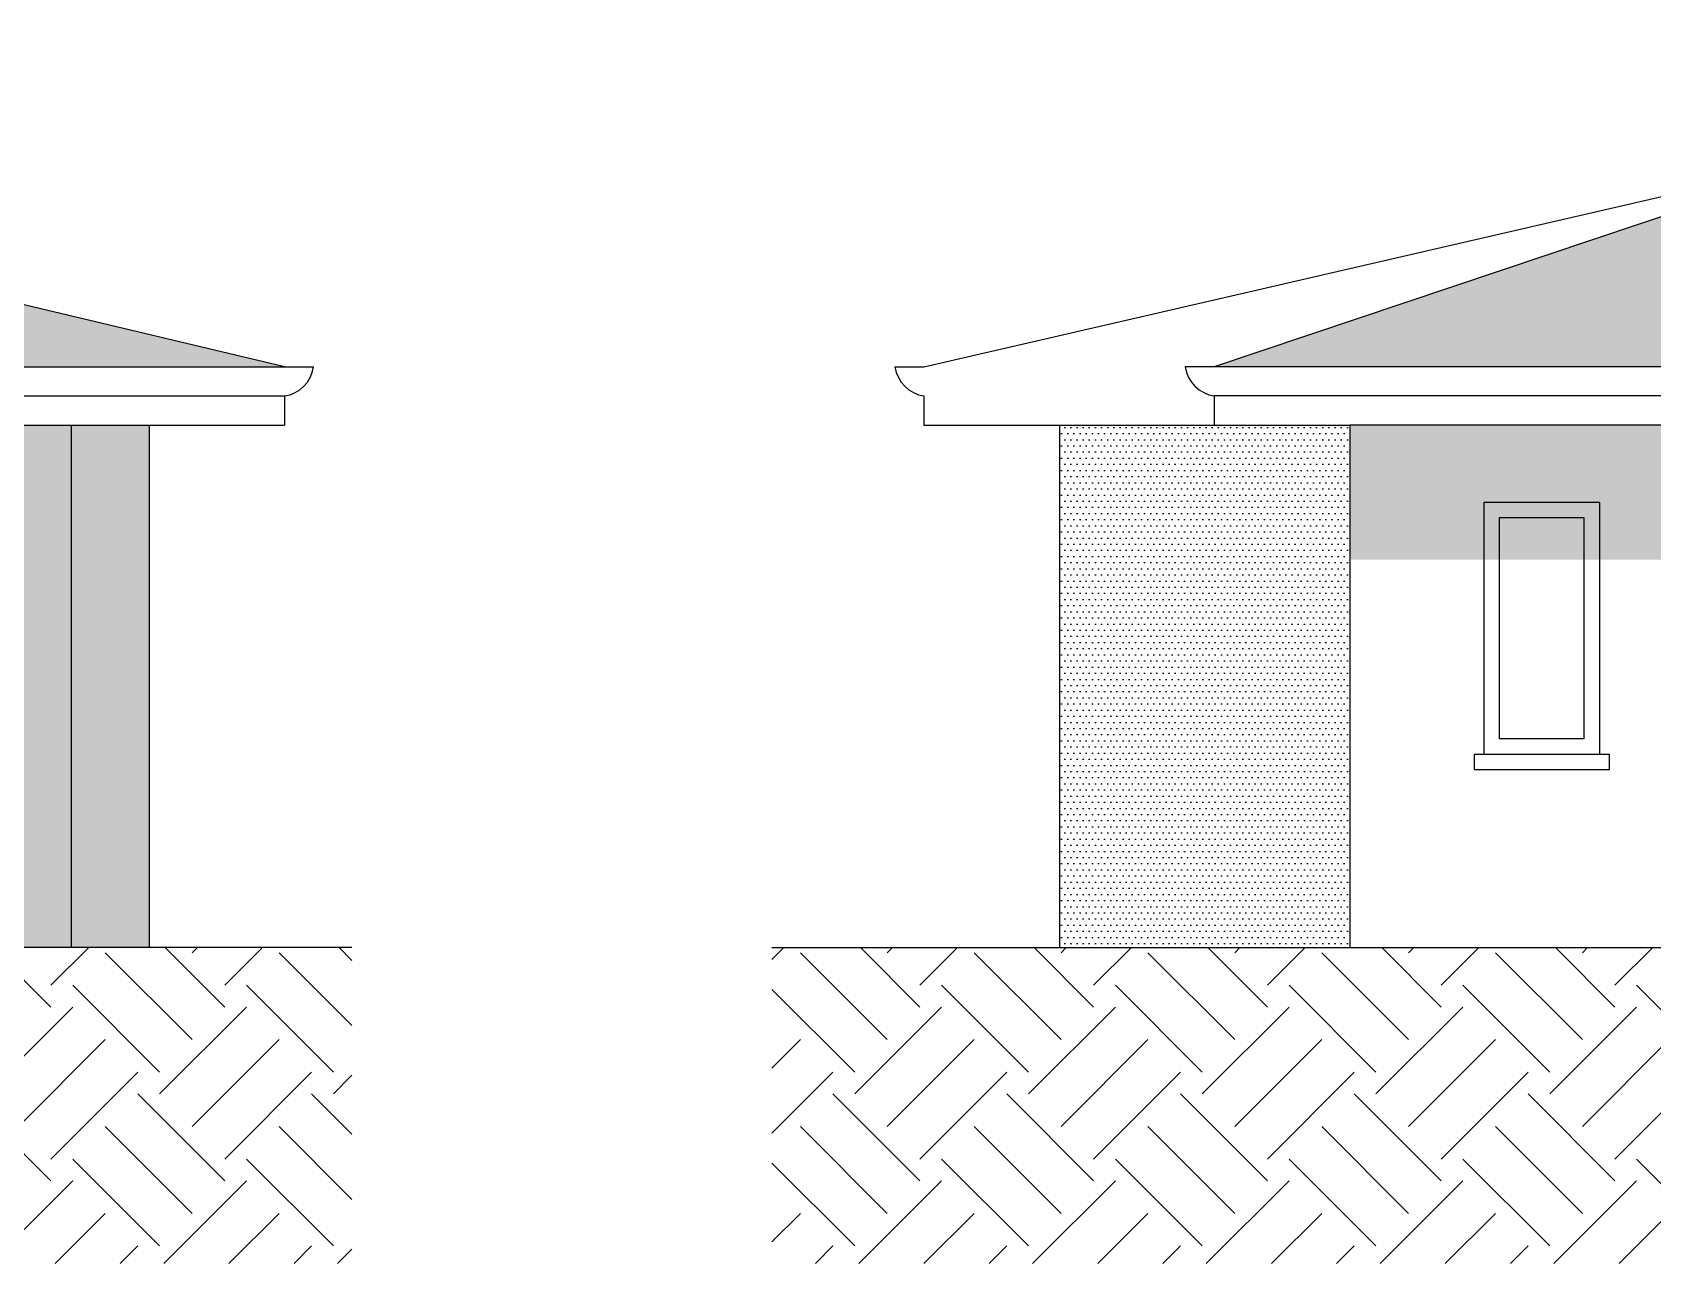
# Model space of a CAD drawing. Header units: millimetres. Extents: x 2622 to 2811, y 687 to 801.
# Drawn here: x 2724.51 to 2732.89, y 769.97 to 776.33 of the extents above; entities that cross this region are included whole.
import ezdxf

# ---------------------------------------------------------------- set-up
doc = ezdxf.new("R2010")
doc.units = ezdxf.units.MM
for name, color, linetype in [('costruito', 10, 'Continuous'), ('Muri', 3, 'Continuous'), ('Retino', 8, 'Continuous'), ('Sottile', 5, 'Continuous'), ('Verde', 84, 'Continuous')]:
    doc.layers.add(name, color=color, linetype=linetype)

msp = doc.modelspace()

# ---------------------------------------------------------------- hatches: boundary and pattern name
at = {"layer": 'costruito'}
h = msp.add_hatch(dxfattribs=at)
h.set_pattern_fill('DOTS', color=47, scale=0.02)
h.paths.add_polyline_path([(2724.3142, 774.2997), (2723.6176, 774.2997), (2723.6176, 771.5997), (2724.3142, 771.5997)])
h.paths.add_polyline_path([(2725.1176, 774.2997), (2724.7142, 774.2997), (2724.7142, 771.5997), (2725.1176, 771.5997)])
h.paths.add_polyline_path([(2724.7142, 774.2997), (2724.3142, 774.2997), (2724.3142, 771.5997), (2724.7142, 771.5997)])
h.paths.add_polyline_path([(2713.0676, 774.2997), (2713.0676, 771.5997), (2715.2676, 771.5997), (2715.2676, 774.2997)])
h = msp.add_hatch(dxfattribs=at)
h.set_pattern_fill('DOTS', color=47, scale=0.02)
h.paths.add_polyline_path([(2731.3218, 774.2997), (2730.6218, 774.2997), (2729.8218, 774.2997), (2729.8218, 771.5997), (2731.3218, 771.5997)])
at = {"layer": 'Retino'}
h = msp.add_hatch(dxfattribs=at)
h.set_pattern_fill('COPPI03', color=256, scale=0.15, pattern_type=2)
h.set_pattern_definition([(0, (0.015, 0.1095), (0.15, 0.15), [0.0075, -0.1425]), (0, (0.015, 0.12), (0.15, 0.15), [0.0075, -0.1425]), (0, (0.0825, 0.03), (0.15, 0.15), [0.0225, -0.1275]), (0, (0.0825, 0.045), (0.15, 0.15), [0.0225, -0.1275]), (90, (0, 0), (-0.15, 0.15), [0.15, 0.15]), (90, (0.0375, 0), (-0.15, 0.15), [0.15, 0.15]), (45, (0.0375, 0), (2e-17, 0.15), [0.0212132034, -0.190918831]), (45, (0.0375, 0.015), (2e-17, 0.15), [0.0212132034, -0.190918831]), (135, (0, 0), (-0.15, 2e-17), [0.0212132034, -0.190918831]), (135, (0, 0.015), (-0.15, 2e-17), [0.0212132034, -0.190918831]), (26.5650512, (0.0525, 0.015), (0.15, 6e-11), [0.03354102, -0.301869177]), (26.5650512, (0.0525, 0.03), (0.15, 6e-11), [0.03354102, -0.301869177]), (26.5650512, (0.0225, 0.1095), (0.15, 6e-11), [0.01677, -0.3186401965]), (26.5650512, (0.0225, 0.12), (0.15, 6e-11), [0.01677, -0.3186401965]), (153.4349488, (0.135, 0.015), (-0.15, 6e-11), [0.03354102, -0.301869177]), (153.4349488, (0.135, 0.03), (-0.15, 6e-11), [0.03354102, -0.301869177]), (153.4349488, (0.015, 0.1095), (-0.15, 6e-11), [0.01677, -0.3186401965]), (153.4349488, (0.015, 0.12), (-0.15, 6e-11), [0.01677, -0.3186401965])])
h.paths.add_polyline_path([(2718.5551, 776.3284), (2712.5676, 774.5997), (2725.8176, 774.5997)])
h = msp.add_hatch(dxfattribs=at)
h.set_pattern_fill('COPPI03', color=256, scale=0.15, pattern_type=2)
h.set_pattern_definition([(0, (-23.82234, 0.1095), (0.15, 0.15), [0.0075, -0.1425]), (0, (-23.82234, 0.12), (0.15, 0.15), [0.0075, -0.1425]), (0, (-23.75484, 0.03), (0.15, 0.15), [0.0225, -0.1275]), (0, (-23.75484, 0.045), (0.15, 0.15), [0.0225, -0.1275]), (90, (-23.83734, 0), (-0.15, 0.15), [0.15, 0.15]), (90, (-23.79984, 0), (-0.15, 0.15), [0.15, 0.15]), (45, (-23.79984, 0), (2e-17, 0.15), [0.0212132034, -0.190918831]), (45, (-23.79984, 0.015), (2e-17, 0.15), [0.0212132034, -0.190918831]), (135, (-23.83734, 0), (-0.15, 2e-17), [0.0212132034, -0.190918831]), (135, (-23.83734, 0.015), (-0.15, 2e-17), [0.0212132034, -0.190918831]), (26.5650512, (-23.784844, 0.015), (0.15, 6e-11), [0.03354102, -0.301869177]), (26.5650512, (-23.784844, 0.03), (0.15, 6e-11), [0.03354102, -0.301869177]), (26.5650512, (-23.814844, 0.1095), (0.15, 6e-11), [0.01677, -0.3186401965]), (26.5650512, (-23.814844, 0.12), (0.15, 6e-11), [0.01677, -0.3186401965]), (153.4349488, (-23.702344, 0.015), (-0.15, 6e-11), [0.03354102, -0.301869177]), (153.4349488, (-23.702344, 0.03), (-0.15, 6e-11), [0.03354102, -0.301869177]), (153.4349488, (-23.822344, 0.1095), (-0.15, 6e-11), [0.01677, -0.3186401965]), (153.4349488, (-23.822344, 0.12), (-0.15, 6e-11), [0.01677, -0.3186401965])])
h.paths.add_polyline_path([(2733.9218, 775.7079), (2730.6218, 774.5997), (2742.3718, 774.5997), (2736.6093, 776.3284)])
h = msp.add_hatch(dxfattribs=at)
h.set_pattern_fill('EARTH', color=256, scale=0.1, angle=45)
h.paths.add_polyline_path([(2726.1657, 771.5997), (2710.3237, 771.5997), (2710.3237, 769.9665), (2726.1657, 769.9665)])
h.paths.add_polyline_path([(2743.1965, 771.5997), (2728.3358, 771.5997), (2728.3358, 769.9665), (2743.1965, 769.9665)])
at = {"layer": 'Verde'}
h = msp.add_hatch(color=252, dxfattribs=at)
h.dxf.hatch_style = 1
h.paths.add_polyline_path([(2741.6718, 774.2997), (2731.3218, 774.2997), (2731.3218, 773.6034), (2741.6718, 773.6034)])

# ---------------------------------------------------------------- linework, layer by layer
for p, q in [((2725.8176, 774.5997), (2718.5551, 776.3284)), ((2729.1218, 774.5997), (2736.6093, 776.3284)), ((2733.9218, 775.7079), (2730.6218, 774.5997)), ((2712.4176, 774.5997), (2725.9676, 774.5997)), ((2725.8176, 774.5997), (2725.8176, 774.5997)), ((2725.8176, 774.5997), (2725.9676, 774.5997)), ((2728.9718, 774.5997), (2729.1218, 774.5997)), ((2730.6218, 774.5997), (2730.4718, 774.5997)), ((2731.3218, 774.5997), (2730.6218, 774.5997)), ((2742.3718, 774.5997), (2731.3218, 774.5997)), ((2712.5676, 774.4497), (2725.8176, 774.4497)), ((2725.8176, 774.4497), (2725.8176, 774.2997)), ((2725.8176, 774.4497), (2725.8176, 774.4497)), ((2729.1218, 774.4497), (2729.1218, 774.2997)), ((2730.6218, 774.4497), (2730.6218, 774.2997)), ((2731.3218, 774.4497), (2730.6218, 774.4497)), ((2742.3718, 774.4497), (2731.3218, 774.4497)), ((2712.5676, 774.2997), (2725.8176, 774.2997)), ((2724.7142, 774.2997), (2724.7142, 771.5997)), ((2725.1176, 774.2947), (2725.1176, 771.5997)), ((2725.8176, 774.2997), (2725.8176, 774.2997)), ((2729.1218, 774.2997), (2731.3218, 774.2997)), ((2729.8218, 774.2997), (2729.8218, 771.5997)), ((2730.6218, 774.2997), (2731.3218, 774.2997)), ((2742.3718, 774.2997), (2731.3218, 774.2997)), ((2731.3218, 774.2997), (2731.3218, 771.5997)), ((2732.6144, 773.8997), (2732.0144, 773.8997)), ((2732.0144, 773.8997), (2732.0144, 772.5997)), ((2732.6144, 772.5997), (2732.6144, 773.8997)), ((2731.9644, 772.5997), (2731.9644, 772.5197)), ((2731.9644, 772.5997), (2732.6644, 772.5997)), ((2732.6644, 772.5197), (2732.6644, 772.5997)), ((2731.9644, 772.5197), (2732.6644, 772.5197)), ((2731.3218, 771.5997), (2741.6718, 771.5997))]:
    msp.add_line(p, q)
for centre, start, end in [((2725.7893, 774.6279), 279.00619, 350.99381), ((2729.15, 774.6279), 189.00619, 260.99381), ((2730.65, 774.6279), 189.00619, 260.99381)]:
    msp.add_arc(centre, 0.1805, start, end)
at = {"layer": 'Muri'}
for p, q in [((2726.1657, 771.5997), (2710.3051, 771.5997)), ((2728.3358, 771.5997), (2743.1965, 771.5997))]:
    msp.add_line(p, q, dxfattribs=at)
at = {"layer": 'Sottile'}
msp.add_lwpolyline([(2732.0944, 772.6797), (2732.5344, 772.6797), (2732.5344, 773.8197), (2732.0944, 773.8197)], close=True, dxfattribs=at)

doc.saveas('drawing.dxf')
